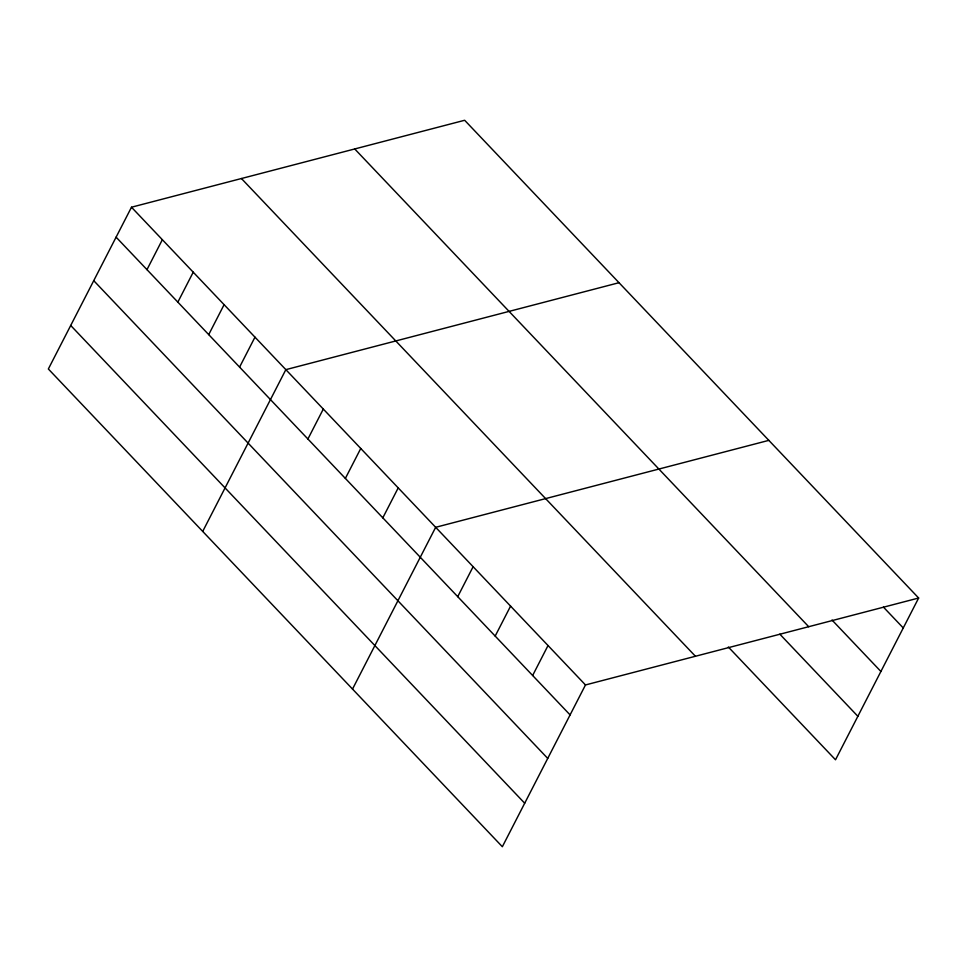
<?xml version="1.0" encoding="UTF-8"?>
<svg xmlns="http://www.w3.org/2000/svg" width="967" height="967" viewBox="0 0 967 967"><rect width="100%" height="100%" fill="white"/><g stroke="black" fill="none" stroke-linecap="round" stroke-linejoin="round"><path stroke-width="1.45" d="M131.488 207.216L48.35 368.983L502.344 846.729L585.482 684.95L918.65 598.017L464.656 120.271L131.488 207.216L585.482 684.95M146.972 269.648L162.359 239.695M177.843 302.139L193.231 272.186M208.715 334.618L224.102 304.665M239.586 367.109L254.974 337.157M202.707 531.415L285.845 369.648L619.013 282.702M307.905 439.006L323.304 409.053M345.364 478.423L360.751 448.47M382.811 517.841L398.211 487.888M352.52 689.072L435.658 527.305L768.838 440.36M457.729 596.663L473.117 566.71M495.177 636.081L510.576 606.128M532.636 675.498L548.023 645.545M918.65 598.017L835.512 759.784L728.344 647.02M883.487 607.167L903.263 627.97M832.007 620.016L880.901 671.473M354.72 148.954L808.702 626.701M779.837 634.171L857.862 716.293M241.436 178.52L695.43 656.267M116.1 237.157L570.083 714.903M93.739 280.66L547.733 758.406M70.712 325.48L524.694 803.226"/></g></svg>
